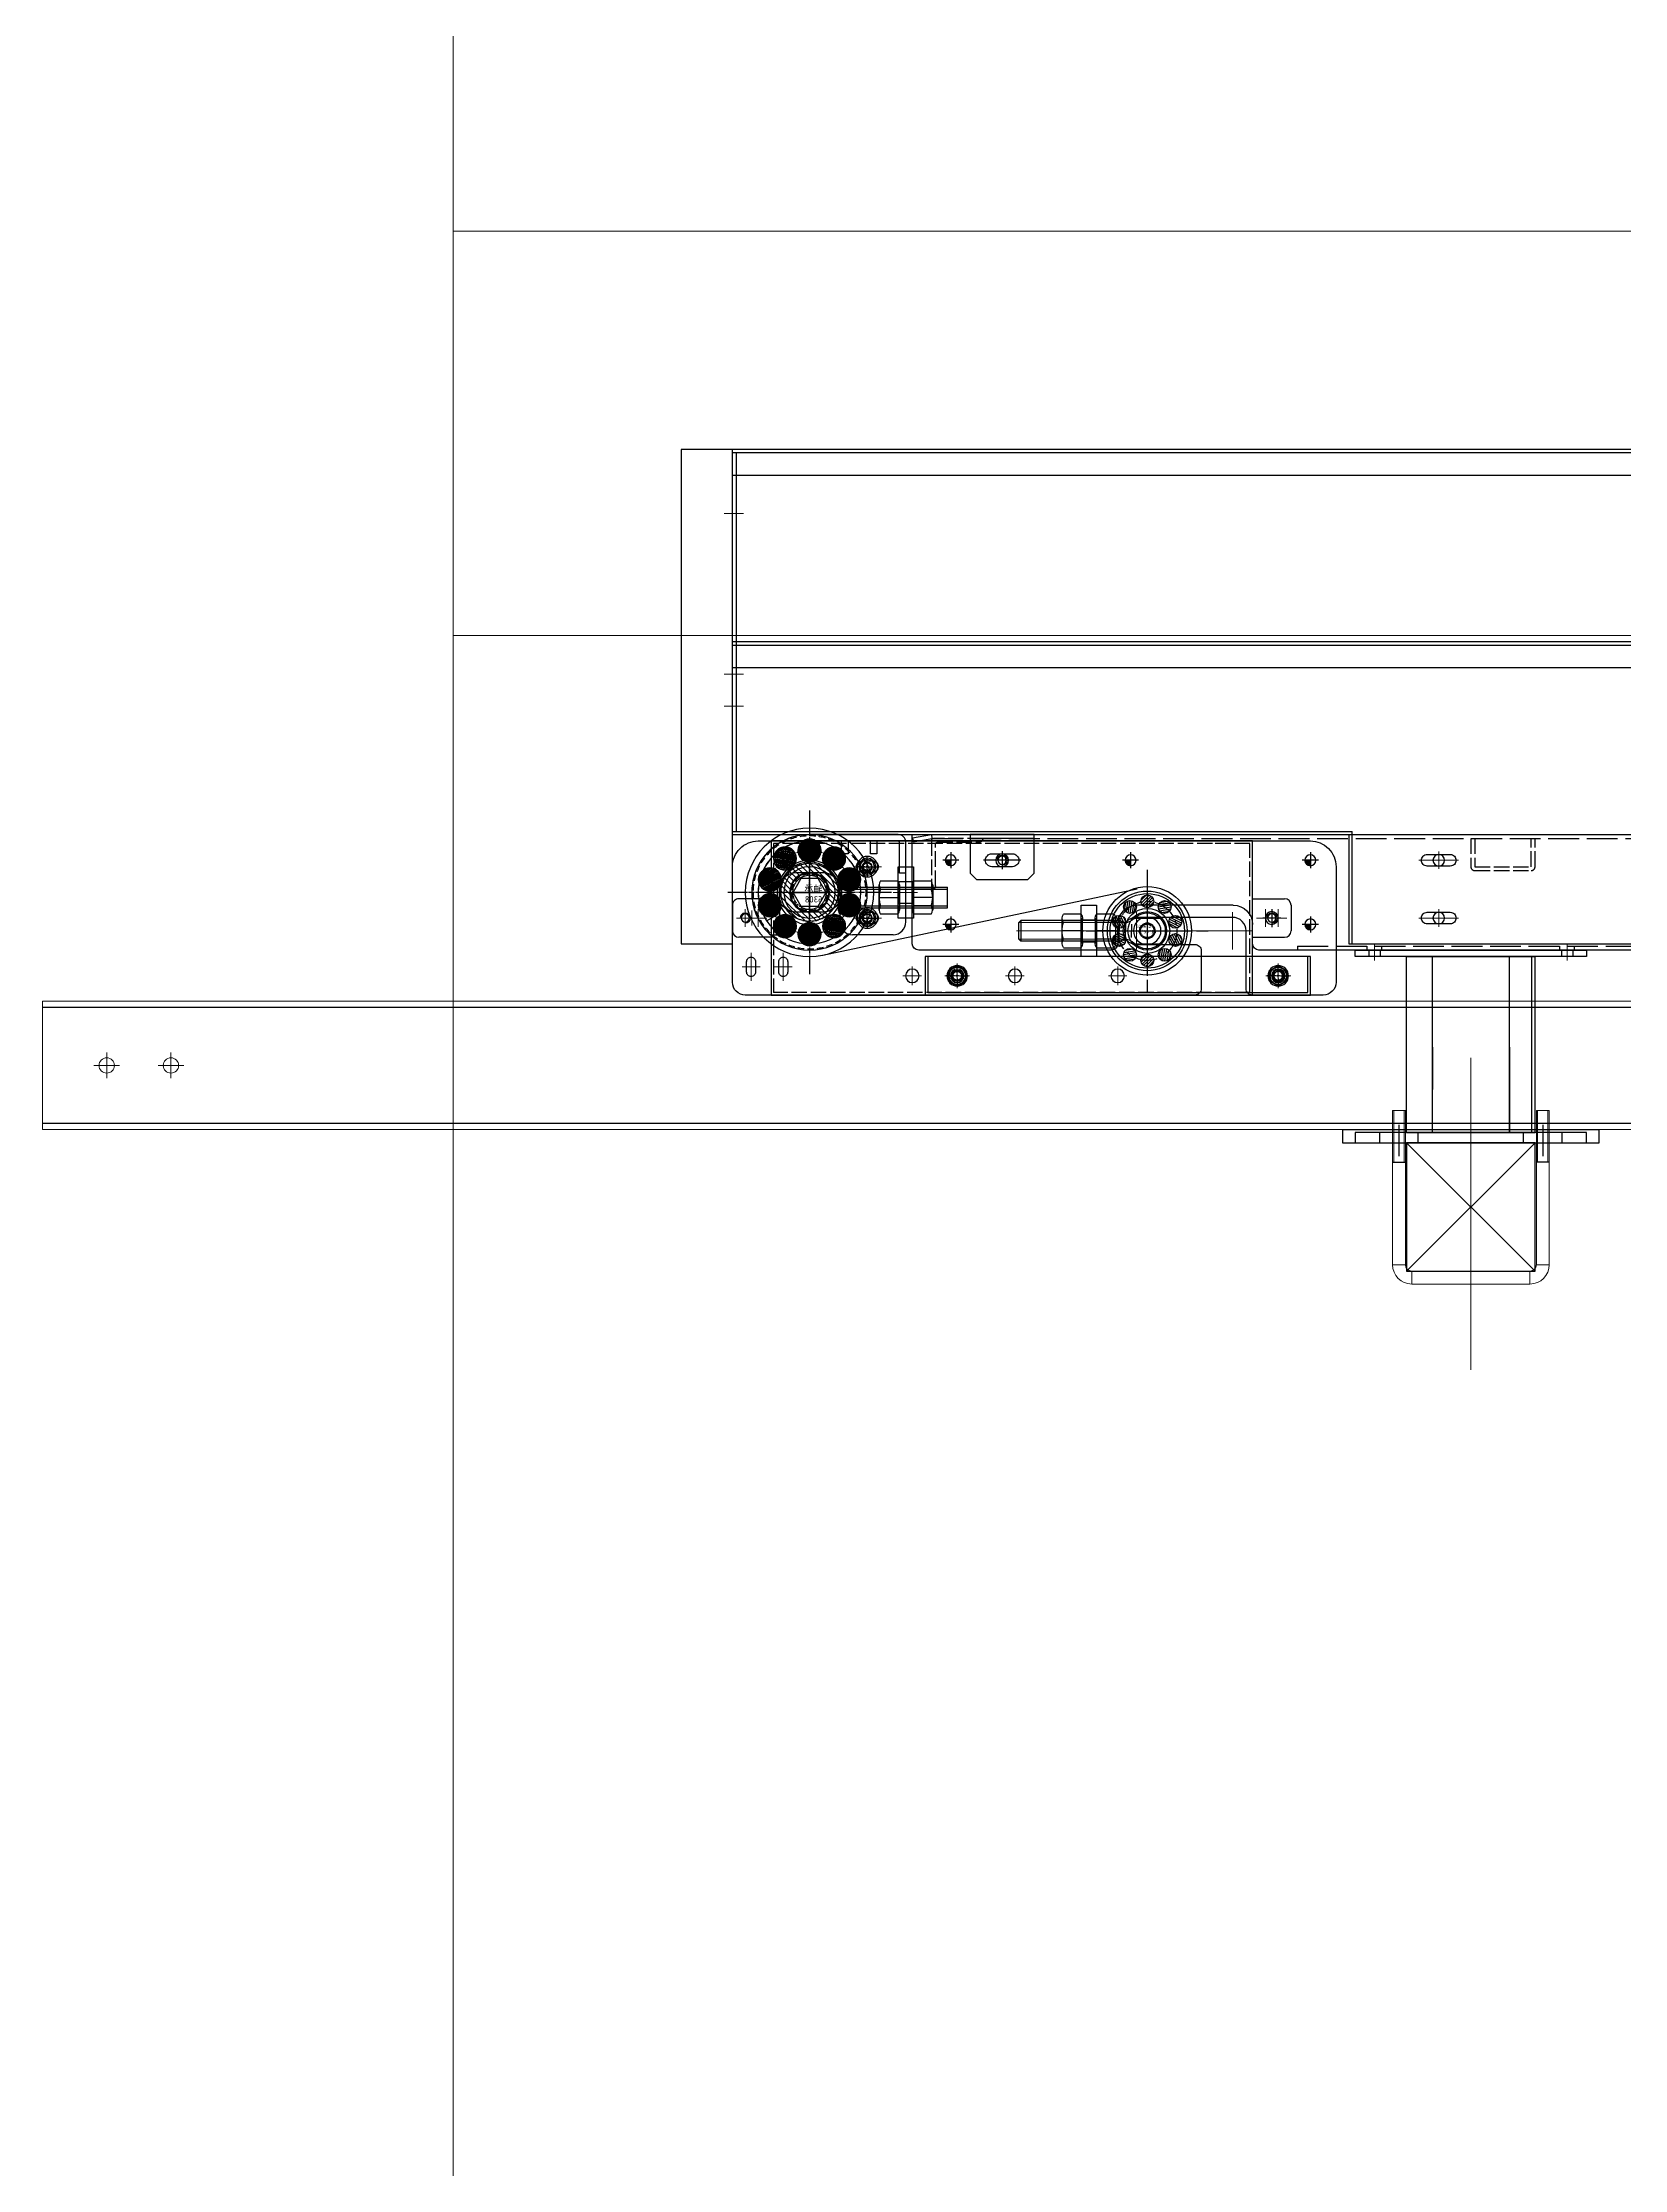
# Model space of a CAD drawing. Header units: millimetres. Extents: x 845401 to 948039, y 511594 to 550263.
# Drawn here: x 914170 to 915402, y 522668 to 524324 of the extents above; entities that cross this region are included whole.
import ezdxf

# ---------------------------------------------------------------- set-up
doc = ezdxf.new("R2010")
doc.units = ezdxf.units.MM
for name, pattern in [('ACAD_ISO02W100', [15, 12, -3]), ('CENTER', [0]), ('CENTER2', [28.575, 19.05, -3.175, 3.175, -3.175]), ('CENTERX2', [4, 2.5, -0.5, 0.5, -0.5]), ('DASHED', [0.75, 0.5, -0.25]), ('DASHED2', [0.375, 0.25, -0.125]), ('HIDDEN', [0.375, 0.25, -0.125])]:
    doc.linetypes.add(name, pattern=pattern)
for name, color, linetype in [('00', 7, 'Continuous'), ('1轮廓实线层', 7, 'Continuous'), ('21', 1, 'Continuous'), ('2细线层', 4, 'Continuous'), ('3中心线层', 1, 'CENTER'), ('4虚线层', 6, 'DASHED'), ('CL', 7, 'Continuous'), ('PT', 32, 'Continuous'), ('虚线', 4, 'ACAD_ISO02W100'), ('虚线M', 4, 'ACAD_ISO02W100')]:
    doc.layers.add(name, color=color, linetype=linetype)
for name, color, linetype, lineweight in [('A-剖-0.10mm.......SECT-L01', 255, 'Continuous', 18), ('中心线', 1, 'CENTER', 9), ('剖面线', 6, 'Continuous', 15), ('粗实线', 7, 'Continuous', 30), ('细实线', 2, 'Continuous', 18), ('虚线层', 6, 'HIDDEN', 15)]:
    doc.layers.add(name, color=color, linetype=linetype, lineweight=lineweight)

# ---------------------------------------------------------------- blocks, each defined once
blk = doc.blocks.new('G$C8F3F12F6')
at = {"color": 4}
for p, q in [((0, 95), (6000, 95)), ((6000, 5), (0, 5))]:
    blk.add_line(p, q, dxfattribs=at)
at = {"layer": 'A-剖-0.10mm.......SECT-L01'}
for p, q in [((0, 100), (6000, 100)), ((6000, 100), (6000, 0)), ((6000, 0), (0, 0))]:
    blk.add_line(p, q, dxfattribs=at)
for centre in [(5900, 50), (5950, 50)]:
    blk.add_circle(centre, 6, dxfattribs=at)
at = {"layer": '中心线'}
for p, q in [((5910, 50), (5890, 50)), ((5900, 60), (5900, 40)), ((5960, 50), (5940, 50)), ((5950, 60), (5950, 40))]:
    blk.add_line(p, q, dxfattribs=at)
blk = doc.blocks.new('G$CC1DD54AD')
at = {"color": 7}
for p, q in [((150, 166.8, 12.4), (50, 66.8, 12.4)), ((50, 166.8, 12.4), (150, 66.8, 12.4))]:
    blk.add_line(p, q, dxfattribs=at)
at = {"color": 7, "elevation": 12.4}
for points in [[(0, 166.8), (200, 166.8), (200, 176.8), (0, 176.8)], [(50, 66.8), (150, 66.8), (150, 166.8), (50, 166.8)]]:
    blk.add_lwpolyline(points, close=True, dxfattribs=at)
at = {"layer": '中心线'}
blk.add_line((100, 232.9, 12.4), (100, -10, 12.4), dxfattribs=at)
blk = doc.blocks.new('G$C4694B0BE')
for p, q in [((40, 18.4), (40, 155.4)), ((40, 155.4), (140, 155.4)), ((140, 18.4), (140, 155.4)), ((40, 18.4), (140, 18.4))]:
    blk.add_line(p, q)
at = {"color": 1}
for p, q in [((34, 24.4), (34, 0)), ((146, 24.4), (146, 0))]:
    blk.add_line(p, q, dxfattribs=at)
at = {"color": 0, "elevation": 0}
blk.add_lwpolyline([(0, 155.4), (0, 160.4), (180, 160.4), (180, 155.4)], close=True, dxfattribs=at)
at = {"layer": '3中心线层'}
for p, q in [((60, 84.9), (60, 51.9)), ((120, 84.9), (120, 18.4))]:
    blk.add_line(p, q, dxfattribs=at)
at = {"layer": '4虚线层'}
for p, q in [((60, 18.4), (60, 155.4)), ((120, 18.4), (120, 155.4)), ((137.5, 18.4), (137.5, 155.4))]:
    blk.add_line(p, q, dxfattribs=at)
at = {"layer": '中心线', "color": 1}
for p, q in [((15, 163.4), (15, 152.4)), ((165, 163.4), (165, 152.4))]:
    blk.add_line(p, q, dxfattribs=at)
at = {"layer": '粗实线'}
blk.add_lwpolyline([(180, 18.4), (0, 18.4), (0, 10.4), (180, 10.4)], close=True, dxfattribs=at)
at = {"layer": '虚线M', "color": 4}
for p, q in [((10.5, 160.4), (10.5, 155.4)), ((19.5, 160.4), (19.5, 155.4)), ((160.5, 160.4), (160.5, 155.4)), ((169.5, 160.4), (169.5, 155.4))]:
    blk.add_line(p, q, dxfattribs=at)
at = {"layer": '虚线M'}
for p, q in [((19, 10.4), (19, 18.4)), ((49, 10.4), (49, 18.4)), ((131, 10.4), (131, 18.4)), ((161, 10.4), (161, 18.4))]:
    blk.add_line(p, q, dxfattribs=at)
blk = doc.blocks.new('G$C0D0D5B5F')
at = {"color": 7, "linetype": 'Continuous', "lineweight": 15}
for p, q in [((107, 135), (15, 135)), ((0, 120), (0, 0)), ((10, 0), (10, 120)), ((15, 125), (107, 125)), ((112, 120), (112, 0)), ((122, 0), (122, 120)), ((0, 0), (10, 0)), ((0, 0), (10, 0)), ((122, 0), (112, 0))]:
    blk.add_line(p, q, dxfattribs=at)
at = {"color": 8, "linetype": 'Continuous', "lineweight": 15}
for p, q in [((15, 135), (15, 125)), ((107, 135), (107, 125)), ((0, 120), (10, 120)), ((122, 120), (112, 120))]:
    blk.add_line(p, q, dxfattribs=at)
for p, q in [((0, 40), (10, 40)), ((122, 40), (112, 40))]:
    blk.add_line(p, q)
at = {"color": 7, "linetype": 'Continuous', "lineweight": 15}
for centre, radius, start, end in [((15, 120), 15, 90, 180), ((107, 120), 15, 0, 90), ((15, 120), 5, 90, 180), ((107, 120), 5, 0, 90)]:
    blk.add_arc(centre, radius, start, end, dxfattribs=at)
at = {"layer": '虚线层'}
for p, q in [((1, 0), (1, 40)), ((9, 0), (9, 40)), ((113, 0), (113, 40)), ((121, 0), (121, 40))]:
    blk.add_line(p, q, dxfattribs=at)
blk = doc.blocks.new('A$C040F782D12')
for p, q in [((862828.4, -655715.1), (862866.9, -655715.1)), ((862828.4, -655715.1), (862828.4, -655715.1)), ((862863.9, -655718.1), (862831.4, -655718.1)), ((862865.4, -655752.1), (862865.4, -655719.6)), ((862868.4, -655716.6), (862868.4, -655755.1)), ((862868.4, -655755.1), (862868.4, -655755.1))]:
    blk.add_line(p, q)
for centre, radius, start, end in [((862831.4, -655715.1), 3, 180, 270), ((862863.9, -655719.6), 1.5, 0, 90), ((862866.9, -655716.6), 1.5, 0, 90), ((862868.4, -655752.1), 3, 180, 270)]:
    blk.add_arc(centre, radius, start, end)
blk = doc.blocks.new('A$C433C1705')
at = {"layer": '虚线', "ltscale": 5}
blk.add_blockref('A$C040F782D12', (-862828.4, 655755.1), dxfattribs=at)
blk = doc.blocks.new('G$C93B904BA')
at = {"color": 1, "linetype": 'CENTER', "lineweight": -2, "ltscale": 3}
for p, q in [((-7, 0), (7, 0)), ((0, 7), (0, -7))]:
    blk.add_line(p, q, dxfattribs=at)
at = {"color": 0, "linetype": 'ByBlock', "lineweight": -2}
blk.add_circle((0, 0), 5, dxfattribs=at)
blk = doc.blocks.new('G$C56B2856F')
at = {"linetype": 'ByBlock', "lineweight": -2}
h = blk.add_hatch(dxfattribs=at)
h.set_pattern_fill('ANSI31', color=0, scale=0.2, style=0)
h.set_pattern_definition([(45, (-3782.49265, -49905.5814), (-0.449012806, 0.449012806), [])])
h.paths.add_polyline_path([(4.25, 0), (0, 0), (0, -4.25, 0.4142136)])
at = {"color": 1, "linetype": 'CENTER', "lineweight": -2, "ltscale": 3}
for p, q in [((-6.25, 0), (6.25, 0)), ((0, 6.25), (0, -6.25))]:
    blk.add_line(p, q, dxfattribs=at)
at = {"color": 0, "linetype": 'ByBlock', "lineweight": -2}
blk.add_circle((0, 0), 4.25, dxfattribs=at)
blk = doc.blocks.new('A$C13691031')
at = {"layer": '虚线'}
for p, q in [((5, 40), (5, 18)), ((8, 40), (8, 18)), ((52, 18), (52, 40)), ((55, 18), (55, 40)), ((8, 18), (52, 18)), ((8, 15), (52, 15))]:
    blk.add_line(p, q, dxfattribs=at)
for centre, start, end in [((8, 18), 180, 270), ((52, 18), 270, 0)]:
    blk.add_arc(centre, 3, start, end, dxfattribs=at)
blk = doc.blocks.new('A$C055B7571')
at = {"layer": '中心线', "ltscale": 4}
for p, q in [((1943.2, 72), (1956.8, 72)), ((1950, 65.2), (1950, 78.8)), ((1950, 20.2), (1950, 33.8)), ((1943.2, 27), (1956.8, 27)), ((1850, 0), (1850, 7)), ((2000, 0), (2000, 7))]:
    blk.add_line(p, q, dxfattribs=at)
at = {"layer": '粗实线'}
for p, q in [((2360, 92), (0, 92)), ((2360, 7), (2360, 92)), ((2110, 37), (2185, 37)), ((2095, 7), (2095, 22)), ((2200, 22), (2200, 7)), ((0, 2), (2090, 2)), ((2205, 2), (2355, 2))]:
    blk.add_line(p, q, dxfattribs=at)
for centre in [(1950, 72), (1950, 27)]:
    blk.add_circle(centre, 4.5, dxfattribs=at)
for centre, radius, start, end in [((2110, 22), 15, 90, 180), ((2185, 22), 15, 0, 90), ((2090, 7), 5, 270, 0), ((2205, 7), 5, 180, 270), ((2355, 7), 5, 270, 0)]:
    blk.add_arc(centre, radius, start, end, dxfattribs=at)
at = {"layer": '虚线', "color": 4, "ltscale": 2}
for p, q in [((2344.7, 89), (15.3, 89)), ((2345, 92), (2344.7, 89)), ((2359.3, 86.4), (2344.7, 89)), ((2359.8, 89.4), (2345, 92)), ((2359.8, 89.4), (2359.3, 86.4)), ((2060, 5), (0, 5)), ((2060, 5), (2060, 2))]:
    blk.add_line(p, q, dxfattribs=at)
at = {"layer": '虚线'}
for p, q in [((1844.2, 2), (1844.2, 5)), ((1855.7, 2), (1855.7, 5)), ((1994.2, 2), (1994.2, 5)), ((2005.7, 2), (2005.7, 5))]:
    blk.add_line(p, q, dxfattribs=at)
at = {"color": 0, "linetype": 'ByBlock', "lineweight": -2}
for name, p in [('G$C56B2856F', (2050, 72)), ('G$C56B2856F', (2190, 72)), ('G$C93B904BA', (2290, 72)), ('G$C56B2856F', (2330, 72)), ('G$C93B904BA', (2080, 27)), ('G$C56B2856F', (2050, 22)), ('G$C56B2856F', (2330, 22))]:
    blk.add_blockref(name, p, dxfattribs=at)
at = {"layer": '虚线', "ltscale": 2, "extrusion": (0, 0, -1), "zscale": -1}
blk.add_blockref('A$C13691031', (-1930, 49), dxfattribs=at)
at = {"layer": '虚线', "ltscale": 2}
blk.add_blockref('A$C433C1705', (2305, 49), dxfattribs=at)
blk = doc.blocks.new('6206zzswe')
h = blk.add_hatch()
h.set_pattern_fill('ANSI31', color=2, scale=0.5, angle=36, style=0)
h.set_pattern_definition([(81, (177.6857, -3168.0321), (-1.56795524, 0.2483397), [])])
h.paths.add_polyline_path([(-8.5, 13.8, 1), (-18.5, 13.8, 1)])
h = blk.add_hatch()
h.set_pattern_fill('ANSI31', color=2, scale=0.5, style=0)
h.set_pattern_definition([(45, (-1715.575, -2668.3415), (-1.122532, 1.122532), [])])
h.paths.add_polyline_path([(5, 18.2, -1), (-5, 18.2, -1)])
h = blk.add_hatch()
h.set_pattern_fill('ANSI31', color=2, scale=0.5, angle=-36, style=0)
h.set_pattern_definition([(9, (-2953.5444, -1151.2526), (-0.2483397, 1.56795524), [])])
h.paths.add_polyline_path([(18.5, 13.8, 1), (8.5, 13.8, 1)])
h = blk.add_hatch()
h.set_pattern_fill('ANSI31', color=2, scale=0.5, angle=72, style=0)
h.set_pattern_definition([(117, (2003.0765, -2459.4595), (-1.41447286, -0.7207099), [])])
h.paths.add_polyline_path([(-16.9, 2.3, 1), (-26.9, 2.3, 1)])
h = blk.add_hatch()
h.set_pattern_fill('ANSI31', color=2, scale=0.5, angle=-72, style=0)
h.set_pattern_definition([(333, (-3063.3602, 803.7582), (0.7207099, 1.41447286), [])])
h.paths.add_polyline_path([(26.9, 2.3, 1), (16.9, 2.3, 1)])
h = blk.add_hatch()
h.set_pattern_fill('ANSI31', color=2, scale=0.5, angle=108, style=0)
h.set_pattern_definition([(153, (3063.3602, -813.2744), (-0.7207099, -1.41447286), [])])
h.paths.add_polyline_path([(-16.9, -11.9, 1), (-26.9, -11.9, 1)])
h = blk.add_hatch()
h.set_pattern_fill('ANSI31', color=2, scale=0.5, angle=-108, style=0)
h.set_pattern_definition([(297, (-2003.0765, 2449.9433), (1.41447286, 0.7207099), [])])
h.paths.add_polyline_path([(26.9, -11.9, 1), (16.9, -11.9, 1)])
h = blk.add_hatch()
h.set_pattern_fill('ANSI31', color=2, scale=0.5, angle=144, style=0)
h.set_pattern_definition([(189, (2953.5444, 1141.7364), (0.2483397, -1.56795524), [])])
h.paths.add_polyline_path([(-8.5, -23.4, 1), (-18.5, -23.4, 1)])
h = blk.add_hatch()
h.set_pattern_fill('ANSI31', color=2, scale=0.5, angle=180, style=0)
h.set_pattern_definition([(225, (1715.575, 2658.8253), (1.122532, -1.122532), [])])
h.paths.add_polyline_path([(5, -27.8, 1), (-5, -27.8, 1)])
h = blk.add_hatch()
h.set_pattern_fill('ANSI31', color=2, scale=0.5, angle=-144, style=0)
h.set_pattern_definition([(261, (-177.6857, 3158.5158), (1.56795524, -0.2483397), [])])
h.paths.add_polyline_path([(18.5, -23.4, 1), (8.5, -23.4, 1)])
at = {"color": 1, "linetype": 'CENTER2'}
for p, q in [((0, 30.2), (0, -39.8)), ((-35, -4.8), (35, -4.8))]:
    blk.add_line(p, q, dxfattribs=at)
at = {"color": 2}
for centre, radius in [((0, -4.8), 31), ((-13.5, 13.8), 5), ((0, 18.2), 5), ((13.5, 13.8), 5), ((-21.9, 2.3), 5), ((0, -4.8), 15), ((21.9, 2.3), 5), ((-21.9, -11.9), 5), ((21.9, -11.9), 5), ((-13.5, -23.4), 5), ((0, -27.8), 5), ((13.5, -23.4), 5)]:
    blk.add_circle(centre, radius, dxfattribs=at)
at = {"color": 1, "linetype": 'CENTER2'}
blk.add_circle((0, -4.8), 23, dxfattribs=at)
at = {"insert": (-8.6, 0), "char_height": 2.5, "width": 24.33, "attachment_point": 1}
blk.add_mtext('6206zz\\P62*30*16', dxfattribs=at)
blk = doc.blocks.new('GZSF2199')
at = {"color": 1, "linetype": 'CENTER2'}
for p, q in [((19.3, 30.1), (19.3, -64.9)), ((-28.2, -17.4), (66.8, -17.4))]:
    blk.add_line(p, q, dxfattribs=at)
for p, q in [((8.1, -7.4), (30.5, -7.4)), ((8.1, -27.4), (30.5, -27.4))]:
    blk.add_line(p, q)
for radius in [34.5, 29, 15]:
    blk.add_circle((19.3, -17.4), radius)
at = {"color": 0}
for radius in [31, 17.5]:
    blk.add_circle((19.3, -17.4), radius, dxfattribs=at)
at = {"color": 4, "linetype": 'DASHED'}
for radius in [6, 5.25]:
    blk.add_circle((19.3, -17.4), radius, dxfattribs=at)
blk.add_blockref('6206zzswe', (19.3, -12.6))
blk = doc.blocks.new('6308zza')
h = blk.add_hatch()
h.set_pattern_fill('ANSI31', color=2, scale=0.25, angle=36, style=0)
h.set_pattern_definition([(81, (37.6802, -3237.5578), (-0.78397762, 0.12416986), [])])
h.paths.add_polyline_path([(-28.1, 26.3, 1), (-10.1, 26.3, 1)])
h = blk.add_hatch()
h.set_pattern_fill('ANSI31', color=2, scale=0.25, style=0)
h.set_pattern_definition([(45, (-1872.5048, -2641.3872), (-0.561266, 0.561266), [])])
h.paths.add_polyline_path([(9, 32.5, 1), (-9, 32.5, 1)])
h = blk.add_hatch()
h.set_pattern_fill('ANSI31', color=2, scale=0.25, angle=-36, style=0)
h.set_pattern_definition([(9, (-3067.45665, -1036.2964), (-0.12416986, 0.78397762), [])])
h.paths.add_polyline_path([(10.1, 26.3, 1), (28.1, 26.3, 1)])
h = blk.add_hatch()
h.set_pattern_fill('ANSI31', color=2, scale=0.25, angle=72, style=0)
h.set_pattern_definition([(117, (1933.4727, -2597.09144), (-0.70723643, -0.36035496), [])])
h.paths.add_polyline_path([(-39.9, 10, 1), (-21.9, 10, 1)])
h = blk.add_hatch()
h.set_pattern_fill('ANSI31', color=2, scale=0.25, angle=-72, style=0)
h.set_pattern_definition([(333, (-3090.7443, 964.6244), (0.36035496, 0.70723643), [])])
h.paths.add_polyline_path([(39.9, 10, 1), (21.9, 10, 1)])
h = blk.add_hatch()
h.set_pattern_fill('ANSI31', color=2, scale=0.25, angle=108, style=0)
h.set_pattern_definition([(153, (3090.7443, -964.6244), (-0.36035496, -0.70723643), [])])
h.paths.add_polyline_path([(-39.9, -10, 1), (-21.9, -10, 1)])
h = blk.add_hatch()
h.set_pattern_fill('ANSI31', color=2, scale=0.25, angle=-108, style=0)
h.set_pattern_definition([(297, (-1933.4727, 2597.09144), (0.70723643, 0.36035496), [])])
h.paths.add_polyline_path([(39.9, -10, 1), (21.9, -10, 1)])
h = blk.add_hatch()
h.set_pattern_fill('ANSI31', color=2, scale=0.25, angle=144, style=0)
h.set_pattern_definition([(189, (3067.45665, 1036.2964), (0.12416986, -0.78397762), [])])
h.paths.add_polyline_path([(-10.1, -26.3, 1), (-28.1, -26.3, 1)])
h = blk.add_hatch()
h.set_pattern_fill('ANSI31', color=2, scale=0.25, angle=180, style=0)
h.set_pattern_definition([(225, (1872.5048, 2641.3872), (0.561266, -0.561266), [])])
h.paths.add_polyline_path([(9, -32.5, 1), (-9, -32.5, 1)])
h = blk.add_hatch()
h.set_pattern_fill('ANSI31', color=2, scale=0.25, angle=-144, style=0)
h.set_pattern_definition([(261, (-37.6802, 3237.5578), (0.78397762, -0.12416986), [])])
h.paths.add_polyline_path([(28.1, -26.3, 1), (10.1, -26.3, 1)])
at = {"color": 1, "linetype": 'CENTER2', "ltscale": 0.25}
for p, q in [((0, 50), (0, -50)), ((-50, 0), (50, 0))]:
    blk.add_line(p, q, dxfattribs=at)
at = {"color": 2}
for centre, radius in [((0, 0), 45), ((0, 0), 40), ((-19.1, 26.3), 9), ((0, 32.5), 9), ((19.1, 26.3), 9), ((-30.9, 10), 9), ((0, 0), 25), ((0, 0), 20), ((30.9, 10), 9), ((-30.9, -10), 9), ((30.9, -10), 9), ((-19.1, -26.3), 9), ((0, -32.5), 9), ((19.1, -26.3), 9)]:
    blk.add_circle(centre, radius, dxfattribs=at)
at = {"color": 1, "linetype": 'CENTER2', "ltscale": 0.25}
blk.add_circle((0, 0), 32.5, dxfattribs=at)
at = {"color": 3, "insert": (-10, 5.5), "char_height": 5, "width": 23.104, "attachment_point": 1}
blk.add_mtext('{\\fSimSun|b0|i0|c134|p54;轴承}6308', dxfattribs=at)
blk = doc.blocks.new('ztt2015-05-20e')
at = {"layer": '剖面线'}
h = blk.add_hatch(dxfattribs=at)
h.set_pattern_fill('ANSI31', color=256, scale=25, style=0)
h.set_pattern_definition([(45, (-811205.8484, 604385.6305), (-2.209708691, 2.209708691), [])])
h.paths.add_polyline_path([(-7, 15.5), (-7, 22.5, 0.414214), (-29.5, 0), (-22.5, 0, -0.414214)])
h.paths.add_polyline_path([(-7, 22.5), (-7, 15.5, -0.414214), (8.5, 0), (15.5, 0, 0.414214)])
h.paths.add_polyline_path([(15.5, 0), (8.5, 0, -0.414214), (-7, -15.5), (-7, -22.5, 0.414214)])
h.paths.add_polyline_path([(-22.5, 0), (-29.5, 0, 0.414214), (-7, -22.5), (-7, -15.5, -0.414214)])
at = {"layer": '中心线'}
for p, q in [((-7, 28), (-7, -28)), ((-35, 0), (21, 0))]:
    blk.add_line(p, q, dxfattribs=at)
at = {"layer": '粗实线', "color": 0}
for radius in [22.5, 15.5]:
    blk.add_circle((-7, 0), radius, dxfattribs=at)
blk = doc.blocks.new('A$C20566805')
at = {"color": 1, "linetype": 'CENTERX2'}
for p, q in [((26, 0), (26, 52)), ((0, 26), (52, 26))]:
    blk.add_line(p, q, dxfattribs=at)
at = {"color": 0}
blk.add_lwpolyline([(19.6, 37), (13.3, 26), (19.6, 15), (32.4, 15), (38.7, 26), (32.4, 37)], close=True, dxfattribs=at)
for radius in [22.5, 15]:
    blk.add_circle((26, 26), radius, dxfattribs=at)
at = {"color": 4, "linetype": 'DASHED2'}
blk.add_circle((26, 26), 13.2, dxfattribs=at)
blk = doc.blocks.new('gzsf1234-0o9u')
at = {"color": 1, "linetype": 'CENTER2'}
for p, q in [((11.9, 46.7), (11.9, -80.8)), ((11.9, 0.5), (11.9, -34.5)), ((-51.9, -17), (75.6, -17)), ((-8.6, -17), (32.4, -17))]:
    blk.add_line(p, q, dxfattribs=at)
for radius in [50, 20]:
    blk.add_circle((11.9, -17), radius)
at = {"color": 4, "linetype": 'HIDDEN', "ltscale": 20}
for radius in [44, 22.5, 15, 14.2]:
    blk.add_circle((11.9, -17), radius, dxfattribs=at)
blk.add_blockref('6308zza', (11.9, -17))
at = {"color": 0}
for name, p in [('ztt2015-05-20e', (18.9, -17)), ('A$C20566805', (-14.1, -43))]:
    blk.add_blockref(name, p, dxfattribs=at)
blk = doc.blocks.new('A$C18442082')
at = {"layer": '中心线', "ltscale": 4}
for p, q in [((5, 53.2), (5, 66.8)), ((15, 53.2), (15, 66.8)), ((15, 53.2), (15, 66.8)), ((410, 53.2), (410, 66.8)), ((420, 53.2), (420, 66.8)), ((420, 53.2), (420, 66.8)), ((-1.8, 60), (11.8, 60)), ((21.8, 60), (8.2, 60)), ((403.2, 60), (416.8, 60)), ((426.8, 60), (413.2, 60))]:
    blk.add_line(p, q, dxfattribs=at)
at = {"layer": '中心线', "ltscale": 0.25}
blk.add_line((10, 65.8), (10, 54.2), dxfattribs=at)
at = {"layer": '粗实线'}
for p, q in [((-5, 70), (-5, 50)), ((25, 75), (0, 75)), ((400, 75), (425, 75)), ((430, 70), (430, 50)), ((25, 45), (0, 45)), ((400, 45), (425, 45))]:
    blk.add_line(p, q, dxfattribs=at)
blk.add_lwpolyline([(380, 120), (45, 120), (25, 120), (25, 0), (400, 0), (400, 120)], close=True, dxfattribs=at)
for centre, start, end in [((0, 70), 90, 180), ((425, 70), 0, 90), ((0, 50), 180, 270), ((425, 50), 270, 0)]:
    blk.add_arc(centre, 5, start, end, dxfattribs=at)
at = {"layer": '虚线'}
blk.add_line((398, 2), (27, 2), dxfattribs=at)
blk.add_lwpolyline([(398, 2), (398, 118), (368.8, 118), (46.2, 118), (27, 118), (27, 2)], dxfattribs=at)
blk = doc.blocks.new('A$C2647088C')
at = {"layer": '1轮廓实线层'}
for p, q in [((31, 20.4), (31.5, 20.4)), ((26.3, 8.8), (26.3, 14)), ((31, 7.6), (31, 14)), ((31, 7.6), (31.5, 7.6)), ((36, 6), (36, 14))]:
    blk.add_line(p, q, dxfattribs=at)
at = {"layer": '中心线'}
for p, q in [((14, 27.3), (14, 0.6)), ((3.6, 14), (115.9, 14))]:
    blk.add_line(p, q, dxfattribs=at)
at = {"layer": '粗实线'}
for p, q in [((26.3, 19.2), (26.3, 14)), ((36, 22), (31, 20.4)), ((31, 20.4), (31, 14)), ((36, 22), (112.4, 22)), ((36, 22), (36, 14)), ((112.4, 22), (114, 20.4)), ((112.4, 22), (112.4, 6)), ((114, 7.6), (114, 20.4)), ((36, 6), (31, 7.6)), ((36, 6), (112.4, 6)), ((112.4, 6), (114, 7.6))]:
    blk.add_line(p, q, dxfattribs=at)
for radius in [10.7, 6]:
    blk.add_circle((14, 14), radius, dxfattribs=at)
for centre, radius, start, end in [((14, 14), 14, 43.1047, 316.8953), ((31.5, 30.4), 10, 223.1047, 270), ((31.5, -2.4), 10, 90, 136.8953)]:
    blk.add_arc(centre, radius, start, end, dxfattribs=at)
at = {"layer": '细实线'}
for p, q in [((114, 20.4), (31, 20.4)), ((114, 7.6), (31, 7.6))]:
    blk.add_line(p, q, dxfattribs=at)
blk = doc.blocks.new('DSFGDFG')
for p, q in [((1136.7, 3017.1), (1150.2, 3017.1)), ((1135.5, 2994.2), (1135.5, 3013.8)), ((1136.7, 3010.6), (1150.2, 3010.6)), ((1151.4, 3013.8), (1151.4, 2994.2)), ((1136.7, 2997.5), (1150.2, 2997.5)), ((1150.2, 2990.9), (1136.7, 2990.9))]:
    blk.add_line(p, q)
for centre, radius, start, end in [((1140.6, 3013.8), 5.08, 139.9424, 220.0576), ((1146.3, 3013.8), 5.08, 319.9424, 40.0576), ((1154, 3004), 18.5, 159.3402, 200.6598), ((1132.8, 3004), 18.5, 339.3402, 20.6598), ((1140.6, 2994.2), 5.08, 139.9424, 220.0576), ((1146.3, 2994.2), 5.08, 319.9424, 40.0576)]:
    blk.add_arc(centre, radius, start, end)
at = {"layer": '3中心线层'}
blk.add_line((1135.5, 3004), (1151.4, 3004), dxfattribs=at)
blk = doc.blocks.new('*U1571')
for p, q in [((-15.9, -9.8), (-15.9, 9.8)), ((-14.7, 13.1), (-1.2, 13.1)), ((-14.7, 6.5), (-1.2, 6.5)), ((0, 9.8), (0, -9.8)), ((-14.7, -6.5), (-1.2, -6.5)), ((-1.2, -13.1), (-14.7, -13.1))]:
    blk.add_line(p, q)
for centre, radius, start, end in [((-10.8, 9.8), 5.08, 139.9424, 220.0576), ((2.6, 0), 18.5, 159.3402, 200.6598), ((-5.1, 9.8), 5.08, 319.9424, 40.0576), ((-18.5, 0), 18.5, 339.3402, 20.6598), ((-10.8, -9.8), 5.08, 139.9424, 220.0576), ((-5.1, -9.8), 5.08, 319.9424, 40.0576)]:
    blk.add_arc(centre, radius, start, end)
at = {"layer": '3中心线层'}
blk.add_line((-15.9, 0), (0, 0), dxfattribs=at)
blk = doc.blocks.new('*U1572')
for p, q in [((0, -9.8), (0, 9.8)), ((1.2, 13.1), (14.7, 13.1)), ((14.7, 6.5), (1.2, 6.5)), ((15.9, 9.8), (15.9, -9.8)), ((14.7, -6.5), (1.2, -6.5)), ((14.7, -13.1), (1.2, -13.1))]:
    blk.add_line(p, q)
for centre, radius, start, end in [((5.1, 9.8), 5.08, 139.9424, 220.0576), ((18.5, 0), 18.5, 159.3402, 200.6598), ((10.8, 9.8), 5.08, 319.9424, 40.0576), ((-2.6, 0), 18.5, 339.3402, 20.6598), ((5.1, -9.8), 5.08, 139.9424, 220.0576), ((10.8, -9.8), 5.08, 319.9424, 40.0576)]:
    blk.add_arc(centre, radius, start, end)
at = {"layer": '3中心线层'}
blk.add_line((15.9, 0), (0, 0), dxfattribs=at)
blk = doc.blocks.new('*U1573')
at = {"layer": '1轮廓实线层'}
for p, q in [((-10, 9.8), (-10, 0)), ((-10, 0), (-10, -9.8)), ((0, 13.1), (-8.5, 13.1)), ((0, 6.5), (-8.5, 6.5)), ((0, -13.1), (0, 13.1)), ((0, 8), (75, 8)), ((0, -8), (0, 8)), ((75, -8), (75, 8)), ((0, -6.5), (-8.5, -6.5)), ((0, -13.1), (-8.5, -13.1)), ((0, -8), (75, -8))]:
    blk.add_line(p, q, dxfattribs=at)
for centre, radius, start, end in [((-5.7, 9.8), 4.32, 130.7333, 229.2667), ((5, 0), 15, 154.1739, 205.8261), ((-5.7, -9.8), 4.32, 130.7333, 229.2667)]:
    blk.add_arc(centre, radius, start, end, dxfattribs=at)
at = {"layer": '2细线层'}
for p, q in [((0, 6.4), (75, 6.4)), ((0, -6.4), (75, -6.4))]:
    blk.add_line(p, q, dxfattribs=at)
blk = doc.blocks.new('A$C57506761')
at = {"color": 0, "linetype": 'ByBlock', "lineweight": -2}
for centre in [(45, 19), (170, 19), (250, 19), (295, 19), (330, 19)]:
    blk.add_circle(centre, 5.25, dxfattribs=at)
at = {"layer": '中心线'}
for p, q in [((25.8, 109), (14.2, 109)), ((20, 114.8), (20, 103.2)), ((165.8, 109), (154.2, 109)), ((160, 114.8), (160, 103.2)), ((265.8, 109), (254.2, 109)), ((260, 114.8), (260, 103.2)), ((305.8, 109), (294.2, 109)), ((300, 114.8), (300, 103.2)), ((376, 104), (354, 104)), ((365, 97), (365, 111)), ((410, 65.5), (410, 102.5)), ((344.8, 84), (325.8, 84)), ((438, 84), (382, 84)), ((50, 69.8), (50, 58.2)), ((80.5, 39.5), (80.5, 68.5)), ((155.5, 39.5), (155.5, 68.5)), ((365, 57), (365, 71)), ((460, 69.8), (460, 58.2)), ((25.8, 59), (14.2, 59)), ((20, 64.8), (20, 53.2)), ((55.8, 64), (44.2, 64)), ((170.5, 54), (65.9, 54)), ((67, 54), (171.6, 54)), ((202.3, 54), (183.3, 54)), ((305.8, 59), (294.2, 59)), ((300, 64.8), (300, 53.2)), ((376, 64), (354, 64)), ((465.8, 64), (454.2, 64)), ((430.5, 37), (430.5, 15)), ((455.5, 37), (455.5, 15)), ((52.3, 19), (37.8, 19)), ((45, 26.2), (45, 11.7)), ((177.3, 19), (162.8, 19)), ((170, 26.2), (170, 11.7)), ((257.3, 19), (242.8, 19)), ((250, 26.2), (250, 11.7)), ((302.3, 19), (287.8, 19)), ((295, 26.2), (295, 11.7)), ((337.3, 19), (322.8, 19)), ((330, 26.2), (330, 11.7)), ((437.5, 26), (423.5, 26)), ((462.5, 26), (448.5, 26))]:
    blk.add_line(p, q, dxfattribs=at)
at = {"layer": '粗实线'}
blk.add_lwpolyline([(70, 54, -0.414214), (80.5, 64.5), (155.5, 64.5, -0.414214), (166, 54, -0.414214), (155.5, 43.5), (110, 43.5, 0.414214), (105, 38.5), (105, 9, 0.414214), (110, 4), (460, 4, 0.414214), (470, 14), (470, 104, 0.414214), (450, 124), (20, 124, 0.414214), (0, 104), (0, 14, 0.414214), (10, 4), (65, 4, 0.414214), (70, 9), (70, 54)], format="xyb", dxfattribs=at)
for points in [[(341, 104), (329, 104), (329, 64), (341, 64)], [(198.5, 74), (186.5, 74), (186.5, 34), (198.5, 34)]]:
    blk.add_lwpolyline(points, close=True, dxfattribs=at)
for points in [[(361, 99.5), (369, 99.5, 0.414214), (373.5, 104, 0.414214), (369, 108.5), (361, 108.5, 0.414214), (356.5, 104, 0.414214)], [(419.5, 99.5), (400.5, 99.5, 0.414214), (385, 84, 0.414214), (400.5, 68.5), (419.5, 68.5, 0.414214), (435, 84, 0.414214)], [(361, 59.5), (369, 59.5, 0.414214), (373.5, 64, 0.414214), (369, 68.5), (361, 68.5, 0.414214), (356.5, 64, 0.414214)], [(434, 22), (434, 30, 0.414214), (430.5, 33.5), (430.5, 33.5, 0.414214), (427, 30), (427, 22, 0.414214), (430.5, 18.5), (430.5, 18.5, 0.414214)], [(459, 22), (459, 30, 0.414214), (455.5, 33.5), (455.5, 33.5, 0.414214), (452, 30), (452, 22, 0.414214), (455.5, 18.5), (455.5, 18.5, 0.414214)]]:
    blk.add_lwpolyline(points, format="xyb", close=True, dxfattribs=at)
for centre, radius in [((20, 109), 4.25), ((160, 109), 4.25), ((260, 109), 3.25), ((300, 109), 4.25), ((50, 64), 3.25), ((460, 64), 3.25), ((20, 59), 4.25), ((300, 59), 4.25)]:
    blk.add_circle(centre, radius, dxfattribs=at)
at = {"layer": '细实线'}
for centre in [(260, 109), (50, 64), (460, 64)]:
    blk.add_arc(centre, 4, 0, 270, dxfattribs=at)
at = {"layer": '虚线'}
for p, q in [((341, 92.5), (329, 92.5)), ((341, 75.5), (329, 75.5)), ((198.5, 62.5), (186.5, 62.5)), ((198.5, 45.5), (186.5, 45.5))]:
    blk.add_line(p, q, dxfattribs=at)
blk = doc.blocks.new('DFGFREWRE3445')
at = {"color": 0, "linetype": 'ByBlock', "lineweight": -2}
blk.add_blockref('A$C57506761', (0, -64), dxfattribs=at)
blk = doc.blocks.new('护套')
for p, q in [((-23.5, 0), (-23.5, -33)), ((23.5, 0), (23.5, -23))]:
    blk.add_line(p, q)
blk.add_arc((0, 0), 23.5, 0, 180)
at = {"layer": '00', "ltscale": 0.08}
for centre in [(45, 20), (45, -20)]:
    blk.add_circle(centre, 3.5, dxfattribs=at)
at = {"layer": '00', "color": 4, "ltscale": 0.08}
for centre in [(45, 20), (45, -20)]:
    blk.add_arc(centre, 4, 90, 0, dxfattribs=at)
at = {"layer": '1轮廓实线层'}
for p, q in [((69, 45), (0, 45)), ((75, -23), (75, 39)), ((65, -33), (33.5, -33))]:
    blk.add_line(p, q, dxfattribs=at)
blk.add_lwpolyline([(75, 15), (70, 15), (70, 39, 0.414214), (69, 40), (0, 40, 0.72668), (-23.5, -32.4, 0.72668)], format="xyb", dxfattribs=at)
for centre, radius, start, end in [((0, 0), 45, 90, 227.1666), ((69, 39), 6, 0, 90), ((33.5, -23), 10, 180, 270), ((65, -23), 10, 270, 0)]:
    blk.add_arc(centre, radius, start, end, dxfattribs=at)
at = {"layer": '3中心线层'}
for p, q in [((0, 16.7), (0, -16.7)), ((38.4, 20), (51.6, 20)), ((45, 14), (45, 26)), ((-16.7, 0), (16.7, 0)), ((45, -26), (45, -14)), ((38.4, -20), (51.6, -20))]:
    blk.add_line(p, q, dxfattribs=at)
at = {"layer": 'CL', "ltscale": 0.08}
blk.add_line((-30.6, -33), (-23.5, -33), dxfattribs=at)
for points in [[(-17.8, 35.8), (-12.8, 27.2), (-17.2, 24.7), (-22.1, 33.3)], [(7.5, 40), (7.5, 30), (2.5, 30), (2.5, 40)], [(30, 40), (30, 30), (25, 30), (25, 40)], [(52.5, 40), (52.5, 30), (47.5, 30), (47.5, 40)], [(-37.9, 12.7), (-28.3, 10.2), (-29.6, 5.3), (-39.2, 7.9)], [(-35.8, -17.8), (-27.2, -12.8), (-24.7, -17.2), (-33.3, -22.1)]]:
    blk.add_lwpolyline(points, dxfattribs=at)
blk = doc.blocks.new('M8LMDS')
at = {"layer": '中心线', "ltscale": 2.5}
for p, q in [((-9.7, 0), (9.7, 0)), ((0, 9.7), (0, -9.7))]:
    blk.add_line(p, q, dxfattribs=at)
at = {"layer": '虚线', "color": 2}
blk.add_lwpolyline([(-4, 7), (-8.1, 0), (-4, -7), (4, -7), (8.1, 0), (4, 7)], close=True, dxfattribs=at)
at = {"layer": '虚线', "color": 2, "ltscale": 10}
blk.add_circle((0, 0), 3.4, dxfattribs=at)
blk.add_arc((0, 0), 4, 0, 270, dxfattribs=at)
blk = doc.blocks.new('G$C99142C59')
at = {"layer": '中心线', "color": 1, "linetype": 'CENTER2', "ltscale": 5}
for p, q in [((-8, 0), (8, 0)), ((0, -8), (0, 8))]:
    blk.add_line(p, q, dxfattribs=at)
at = {"layer": '粗实线'}
blk.add_circle((0, 0), 4.5, dxfattribs=at)
blk.add_blockref('M8LMDS', (0, 0))
blk = doc.blocks.new('G$CC7797B18')
at = {"color": 0, "linetype": 'ByBlock', "lineweight": -2, "xscale": -1, "rotation": 270}
blk.add_blockref('G$C99142C59', (0, 0), dxfattribs=at)
blk = doc.blocks.new('A$C38D108FB')
at = {"layer": '粗实线'}
blk.add_lwpolyline([(0, 325), (30, 325), (30, 25), (0, 25)], close=True, dxfattribs=at)
at = {"layer": '虚线', "linetype": 'DASHED'}
blk.add_lwpolyline([(0, 323), (28, 323), (28, 27), (0, 27)], dxfattribs=at)
at = {"color": 0, "linetype": 'ByBlock', "lineweight": -2, "rotation": 90}
blk.add_blockref('G$CC7797B18', (15, 300), dxfattribs=at)
at = {"color": 0, "linetype": 'ByBlock', "lineweight": -2, "xscale": -1, "rotation": 90}
blk.add_blockref('G$CC7797B18', (15, 50), dxfattribs=at)
blk = doc.blocks.new('OHM08')
at = {"layer": '21', "linetype": 'Continuous'}
for p, q in [((-2, 0), (-7.5, 0)), ((-1, 0), (1, 0)), ((0, 2), (0, 7.5)), ((0, -1), (0, 1)), ((2, 0), (7.5, 0)), ((0, -2), (0, -7.5))]:
    blk.add_line(p, q, dxfattribs=at)
blk.add_lwpolyline([(3, 1.7), (0, 3.5), (-3, 1.7), (-3, -1.7), (0, -3.5), (3, -1.7)], close=True, dxfattribs=at)
for radius in [6.5, 5.63]:
    blk.add_circle((0, 0), radius, dxfattribs=at)
blk = doc.blocks.new('A$C31E67C0F')
at = {"layer": '21', "linetype": 'Continuous'}
blk.add_circle((8, 8), 8, dxfattribs=at)
at = {"linetype": 'Continuous'}
blk.add_blockref('OHM08', (8, 8), dxfattribs=at)
blk = doc.blocks.new('OBM08')
at = {"layer": '21', "linetype": 'Continuous'}
for p, q in [((-2, 0), (-8.5, 0)), ((-1, 0), (1, 0)), ((0, 2), (0, 8.5)), ((0, -1), (0, 1)), ((2, 0), (8.5, 0)), ((0, -2), (0, -8.5))]:
    blk.add_line(p, q, dxfattribs=at)
blk.add_lwpolyline([(6.5, 3.8), (0, 7.5), (-6.5, 3.8), (-6.5, -3.8), (0, -7.5), (6.5, -3.8)], close=True, dxfattribs=at)
blk.add_circle((0, 0), 6.5, dxfattribs=at)
blk = doc.blocks.new('A$C3BFB7E3F')
at = {"layer": '21', "linetype": 'Continuous'}
blk.add_circle((8.5, 8.5), 8, dxfattribs=at)
at = {"linetype": 'Continuous'}
blk.add_blockref('OBM08', (8.5, 8.5), dxfattribs=at)
blk = doc.blocks.new('A$C12C21AB3')
at = {"color": 1, "linetype": 'ByBlock', "lineweight": -2}
blk.add_line((2429.7, 41.1), (2184.9, 92.7), dxfattribs=at)
at = {"color": 1, "linetype": 'DASHED', "lineweight": -2}
blk.add_lwpolyline([(2500, 110), (2500, 135), (2440, 135)], dxfattribs=at)
for name, p in [('gzsf1234-0o9u', (2428.1, 107)), ('DSFGDFG', (1066.1, -2944)), ('DSFGDFG', (1092, -2944))]:
    blk.add_blockref(name, p)
at = {"color": 0, "linetype": 'ByBlock', "lineweight": -2}
for name, p in [('A$C055B7571', (0, 43)), ('A$C57506761', (2030, 6))]:
    blk.add_blockref(name, p, dxfattribs=at)
at = {"extrusion": (4.93038e-32, 0, -1), "zscale": -1}
blk.add_blockref('护套', (-2440, 90), dxfattribs=at)
at = {"xscale": -1}
blk.add_blockref('GZSF2199', (2196.3, 77.4), dxfattribs=at)
at = {"color": 0, "linetype": 'ByBlock', "lineweight": -2, "rotation": 270}
blk.add_blockref('A$C38D108FB', (2025, 40), dxfattribs=at)
at = {"layer": '1轮廓实线层', "xscale": -1}
for name, p in [('*U1573', (2407.6, 86)), ('*U1572', (2360, 86)), ('*U1571', (2370, 86))]:
    blk.add_blockref(name, p, dxfattribs=at)
at = {"layer": '1轮廓实线层'}
blk.add_blockref('A$C2647088C', (2163, 46), dxfattribs=at)
at = {"layer": '21', "linetype": 'Continuous'}
for name, p in [('A$C31E67C0F', (2387, 102)), ('A$C31E67C0F', (2387, 62)), ('A$C3BFB7E3F', (2066.5, 16.5)), ('A$C3BFB7E3F', (2316.5, 16.5))]:
    blk.add_blockref(name, p, dxfattribs=at)
at = {"layer": '粗实线'}
blk.add_blockref('DFGFREWRE3445', (2030, 70), dxfattribs=at)
at = {"layer": '粗实线', "xscale": -1}
blk.add_blockref('A$C18442082', (2495, 10), dxfattribs=at)
blk = doc.blocks.new('GZSF23SWW2')
at = {"layer": '中心线', "ltscale": 3}
for p, q in [((-12.5, 0), (18.5, 0)), ((3, -6.5), (3, 6.5))]:
    blk.add_line(p, q, dxfattribs=at)
at = {"layer": '粗实线'}
blk.add_lwpolyline([(-6, 4.5), (12, 4.5, -0.414214), (16.5, 0), (16.5, 0, -0.414214), (12, -4.5), (-6, -4.5, -0.414214), (-10.5, 0), (-10.5, 0, -0.414214)], format="xyb", close=True, dxfattribs=at)
blk = doc.blocks.new('A$C5FC54899')
at = {"color": 1, "linetype": 'CENTER', "lineweight": -2, "ltscale": 3}
for p, q in [((0, 6.5), (29, 6.5)), ((14.5, 13), (14.5, 0))]:
    blk.add_line(p, q, dxfattribs=at)
at = {"color": 0, "linetype": 'ByBlock', "lineweight": -2}
blk.add_lwpolyline([(6.5, 1.5), (22.5, 1.5, 0.414214), (27.5, 6.5, 0.414214), (22.5, 11.5), (6.5, 11.5, 0.414214), (1.5, 6.5, 0.414214)], format="xyb", close=True, dxfattribs=at)
blk = doc.blocks.new('A$C4D7926B7')
at = {"layer": '粗实线'}
blk.add_lwpolyline([(5, -5), (5, -5), (0, 0), (0, 30), (50, 30), (50, 0), (45, -5), (5, -5)], dxfattribs=at)
at = {"layer": '虚线', "color": 4, "linetype": 'DASHED'}
blk.add_line((0, 27), (50, 27), dxfattribs=at)
at = {"color": 0, "linetype": 'ByBlock', "lineweight": -2}
blk.add_blockref('A$C5FC54899', (10.5, 3.5), dxfattribs=at)
blk = doc.blocks.new('A$C3A2723E2')
at = {"layer": '中心线'}
for p, q in [((0, 340, -0.1), (15, 340, -0.1)), ((0, 215, -0.1), (15, 215, -0.1))]:
    blk.add_line(p, q, dxfattribs=at)
at = {"layer": '粗实线'}
for p, q in [((6.4, 90, -0.1), (6.4, 390, -0.1)), ((6.4, 90, -0.1), (486.4, 90, -0.1)), ((486.4, 90, -0.1), (486.4, 5, -0.1))]:
    blk.add_line(p, q, dxfattribs=at)
at = {"layer": '粗实线', "elevation": -0.1}
blk.add_lwpolyline([(486.4, 5), (2506.4, 5), (2506.4, 390), (6.4, 390)], dxfattribs=at)
at = {"layer": '虚线', "color": 4, "linetype": 'DASHED'}
for p, q in [((6.4, 387.5, -0.1), (2506.4, 387.5, -0.1)), ((9.4, 370, -0.1), (9.4, 387.5, -0.1)), ((6.4, 370, -0.1), (2506.4, 370, -0.1)), ((9.4, 93, -0.1), (9.4, 370, -0.1)), ((6.4, 92.5, -0.1), (488.9, 92.5, -0.1)), ((488.9, 5, -0.1), (488.9, 92.5, -0.1))]:
    blk.add_line(p, q, dxfattribs=at)
at = {"color": 0, "linetype": 'ByBlock', "lineweight": -2, "extrusion": (0, 0, -1), "zscale": -1}
blk.add_blockref('A$C4D7926B7', (-241.4, 60, 0.1), dxfattribs=at)
for p in [(553.4, 70, -0.1), (553.4, 25, -0.1)]:
    blk.add_blockref('GZSF23SWW2', p)
blk = doc.blocks.new('A$C62C00A34')
at = {"layer": '中心线'}
blk.add_line((0, 190, -0.1), (15, 190, -0.1), dxfattribs=at)
at = {"layer": '粗实线'}
for p, q in [((6.4, 90, -0.1), (6.4, 240, -0.1)), ((6.4, 90, -0.1), (486.4, 90, -0.1)), ((486.4, 90, -0.1), (486.4, 5, -0.1))]:
    blk.add_line(p, q, dxfattribs=at)
at = {"layer": '粗实线', "elevation": -0.1}
blk.add_lwpolyline([(486.4, 5), (2506.4, 5), (2506.4, 240), (6.4, 240)], dxfattribs=at)
at = {"layer": '虚线', "color": 4, "linetype": 'DASHED'}
for p, q in [((6.4, 237.5, -0.1), (2506.4, 237.5, -0.1)), ((9.4, 220, -0.1), (9.4, 237.5, -0.1)), ((6.4, 220, -0.1), (2506.4, 220, -0.1)), ((9.4, 93, -0.1), (9.4, 220, -0.1)), ((6.4, 92.5, -0.1), (488.9, 92.5, -0.1)), ((488.9, 5, -0.1), (488.9, 92.5, -0.1))]:
    blk.add_line(p, q, dxfattribs=at)
at = {"color": 0, "linetype": 'ByBlock', "lineweight": -2, "extrusion": (0, 0, -1), "zscale": -1}
blk.add_blockref('A$C4D7926B7', (-241.4, 60, 0.1), dxfattribs=at)
for p in [(553.4, 70, -0.1), (553.4, 25, -0.1)]:
    blk.add_blockref('GZSF23SWW2', p)
blk = doc.blocks.new('A$C78D30354')
at = {"elevation": -0.1}
blk.add_lwpolyline([(0, 40), (40, 40), (40, 425), (0, 425)], close=True, dxfattribs=at)
for name in ['A$C3A2723E2', 'A$C62C00A34']:
    blk.add_blockref(name, (33.6, 35))
at = {"color": 0, "linetype": 'ByBlock', "lineweight": -2, "xscale": -1}
blk.add_blockref('A$C12C21AB3', (2540, -10, -0.1), dxfattribs=at)

msp = doc.modelspace()

# ---------------------------------------------------------------- linework, layer by layer
msp.add_line((914707.6, 523707.6, 29), (919472.6, 523707.6, 29))
at = {"layer": 'A-剖-0.10mm.......SECT-L01'}
msp.add_line((914490.1, 532936.7, 29), (914490.1, 520599.4, 29), dxfattribs=at)
at = {"layer": 'A-剖-0.10mm.......SECT-L01', "color": 2}
msp.add_lwpolyline([(914490.1, 524177.6), (921065.1, 524177.6), (921065.1, 523862.6), (914490.1, 523862.6)], close=True, dxfattribs=at)

# ---------------------------------------------------------------- block references
for name, p in [('A$C78D30354', (914667.6, 523582.6, 29.1)), ('G$C4694B0BE', (915192.6, 523457.2, 29)), ('G$CC1DD54AD', (915182.6, 523300.8, 16.5))]:
    msp.add_blockref(name, p)
at = {"xscale": -1, "rotation": 180}
msp.add_blockref('G$C0D0D5B5F', (915221.6, 523492.6, 29), dxfattribs=at)
at = {"layer": 'PT', "color": 2, "xscale": -1}
msp.add_blockref('G$C8F3F12F6', (920170.3, 523477.8, 29), dxfattribs=at)

doc.saveas('drawing.dxf')
